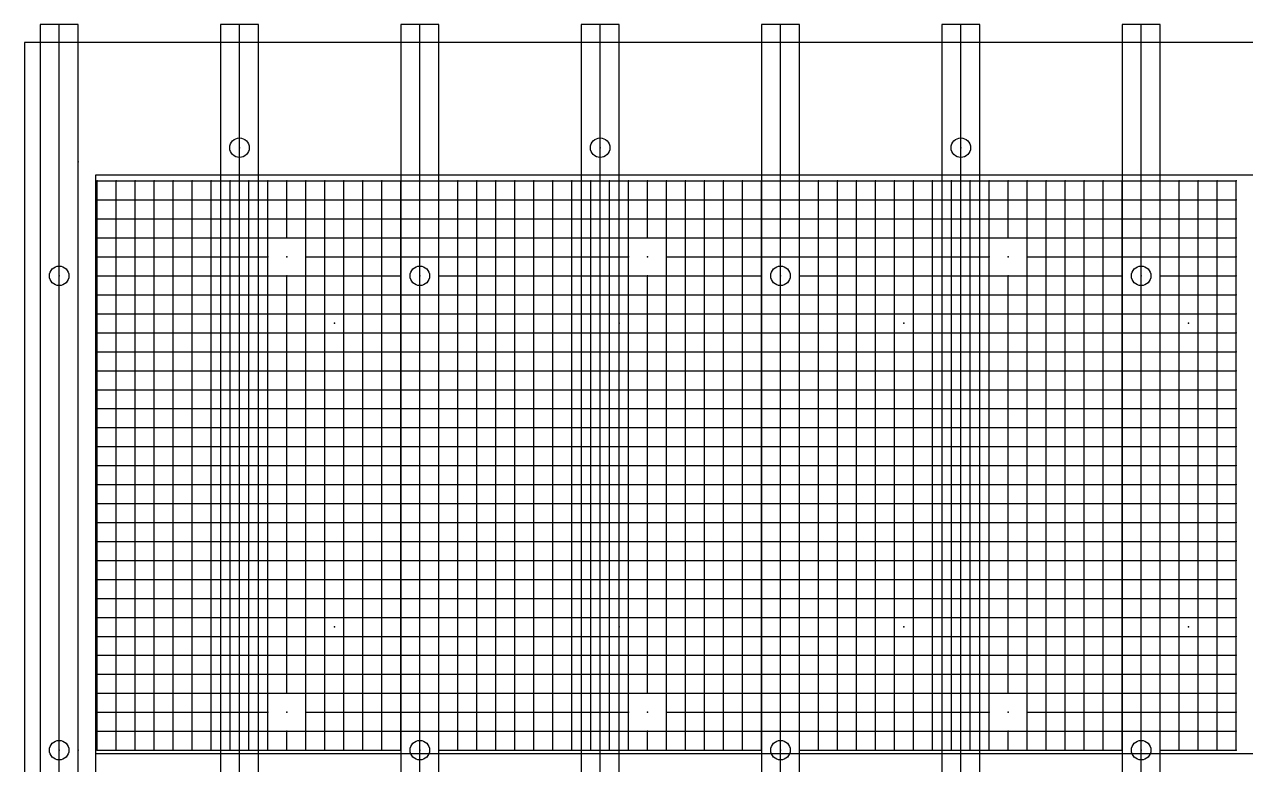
# Model space of a CAD drawing. Extents: x -1 to 2716, y -20 to 1530.
# Drawn here: x -1 to 1286, y 750 to 1530 of the extents above; entities that cross this region are included whole.
import ezdxf

# ---------------------------------------------------------------- set-up
doc = ezdxf.new("R2010")
doc.units = 0
for name, color, linetype in [('annotations', 1, 'CONTINUOUS'), ('dowels', 1, 'CONTINUOUS'), ('grooves', 1, 'CONTINUOUS'), ('pegs', 1, 'CONTINUOUS'), ('slotkop', 1, 'CONTINUOUS'), ('supports', 1, 'CONTINUOUS'), ('vents', 1, 'CONTINUOUS')]:
    doc.layers.add(name, color=color, linetype=linetype)

msp = doc.modelspace()

# ---------------------------------------------------------------- linework, layer by layer
at = {"layer": 'annotations', "color": 1}
for p, q in [((35.6, -10), (35.6, 1530)), ((225.6, -10), (225.6, 1530)), ((415.6, -10), (415.6, 1530)), ((605.6, -10), (605.6, 1530)), ((795.6, -10), (795.6, 1530)), ((985.6, -10), (985.6, 1530)), ((1175.6, -10), (1175.6, 1530))]:
    msp.add_line(p, q, dxfattribs=at)
for points in [[(15.6, -20, 0), (55.6, -20, 0), (55.6, 1530, 0), (15.6, 1530, 0)], [(205.6, -20, 0), (245.6, -20, 0), (245.6, 1530, 0), (205.6, 1530, 0)], [(395.6, -20, 0), (435.6, -20, 0), (435.6, 1530, 0), (395.6, 1530, 0)], [(585.6, -20, 0), (625.6, -20, 0), (625.6, 1530, 0), (585.6, 1530, 0)], [(775.6, -20, 0), (815.6, -20, 0), (815.6, 1530, 0), (775.6, 1530, 0)], [(965.6, -20, 0), (1005.6, -20, 0), (1005.6, 1530, 0), (965.6, 1530, 0)], [(1155.6, -20, 0), (1195.6, -20, 0), (1195.6, 1530, 0), (1155.6, 1530, 0)], [(-1, -1, 0), (2561, -1, 0), (2561, 1511, 0), (-1, 1511, 0)]]:
    msp.add_polyline3d(points, close=True, dxfattribs=at)
at = {"layer": 'annotations', "color": 3}
for points in [[(74, 149, 0), (1296, 149, 0), (1296, 1371, 0), (74, 1371, 0)], [(74, 149, 0), (2516, 149, 0), (2516, 1371, 0), (74, 1371, 0)], [(74, 149, 0), (1296, 149, 0), (1296, 761, 0), (74, 761, 0)]]:
    msp.add_polyline3d(points, close=True, dxfattribs=at)
at = {"layer": 'dowels', "color": 6}
for p in [(325.6, 1215), (625.6, 1215), (925.6, 1215), (1225.6, 1215), (325.6, 895), (625.6, 895), (925.6, 895), (1225.6, 895)]:
    msp.add_point(p, dxfattribs=at)
at = {"layer": 'grooves', "color": 7}
for p, q in [((75.6, 765), (75.6, 1365)), ((75.6, 1365), (1275.6, 1365)), ((95.6, 765), (95.6, 1365)), ((115.6, 765), (115.6, 1365)), ((135.6, 765), (135.6, 1365)), ((155.6, 765), (155.6, 1365)), ((175.6, 765), (175.6, 1365)), ((195.6, 765), (195.6, 1365)), ((215.6, 765), (215.6, 1365)), ((235.6, 765), (235.6, 1365)), ((255.6, 765), (255.6, 1365)), ((275.6, 1305), (275.6, 1365)), ((295.6, 765), (295.6, 1365)), ((315.6, 765), (315.6, 1365)), ((335.6, 765), (335.6, 1365)), ((355.6, 765), (355.6, 1365)), ((375.6, 765), (375.6, 1365)), ((395.6, 765), (395.6, 1365)), ((415.6, 1285), (415.6, 1365)), ((435.6, 765), (435.6, 1365)), ((455.6, 765), (455.6, 1365)), ((475.6, 765), (475.6, 1365)), ((495.6, 765), (495.6, 1365)), ((515.6, 765), (515.6, 1365)), ((535.6, 765), (535.6, 1365)), ((555.6, 765), (555.6, 1365)), ((575.6, 765), (575.6, 1365)), ((595.6, 765), (595.6, 1365)), ((615.6, 765), (615.6, 1365)), ((635.6, 765), (635.6, 1365)), ((655.6, 1305), (655.6, 1365)), ((675.6, 765), (675.6, 1365)), ((695.6, 765), (695.6, 1365)), ((715.6, 765), (715.6, 1365)), ((735.6, 765), (735.6, 1365)), ((755.6, 765), (755.6, 1365)), ((775.6, 765), (775.6, 1365)), ((795.6, 1285), (795.6, 1365)), ((815.6, 765), (815.6, 1365)), ((835.6, 765), (835.6, 1365)), ((855.6, 765), (855.6, 1365)), ((875.6, 765), (875.6, 1365)), ((895.6, 765), (895.6, 1365)), ((915.6, 765), (915.6, 1365)), ((935.6, 765), (935.6, 1365)), ((955.6, 765), (955.6, 1365)), ((975.6, 765), (975.6, 1365)), ((995.6, 765), (995.6, 1365)), ((1015.6, 765), (1015.6, 1365)), ((1035.6, 1305), (1035.6, 1365)), ((1055.6, 765), (1055.6, 1365)), ((1075.6, 765), (1075.6, 1365)), ((1095.6, 765), (1095.6, 1365)), ((1115.6, 765), (1115.6, 1365)), ((1135.6, 765), (1135.6, 1365)), ((1155.6, 765), (1155.6, 1365)), ((1175.6, 1285), (1175.6, 1365)), ((1195.6, 765), (1195.6, 1365)), ((1215.6, 765), (1215.6, 1365)), ((1235.6, 765), (1235.6, 1365)), ((1255.6, 765), (1255.6, 1365)), ((1275.6, 765), (1275.6, 1365)), ((75.6, 1345), (1275.6, 1345)), ((75.6, 1325), (1275.6, 1325)), ((75.6, 1305), (1275.6, 1305)), ((75.6, 1285), (255.6, 1285)), ((295.6, 1285), (635.6, 1285)), ((675.6, 1285), (1015.6, 1285)), ((1055.6, 1285), (1275.6, 1285)), ((75.6, 1265), (395.6, 1265)), ((275.6, 825), (275.6, 1265)), ((435.6, 1265), (775.6, 1265)), ((655.6, 825), (655.6, 1265)), ((815.6, 1265), (1155.6, 1265)), ((1035.6, 825), (1035.6, 1265)), ((1195.6, 1265), (1275.6, 1265)), ((75.6, 1245), (1275.6, 1245)), ((415.6, 785), (415.6, 1245)), ((795.6, 785), (795.6, 1245)), ((1175.6, 785), (1175.6, 1245)), ((75.6, 1225), (1275.6, 1225)), ((75.6, 1205), (1275.6, 1205)), ((75.6, 1185), (1275.6, 1185)), ((75.6, 1165), (1275.6, 1165)), ((75.6, 1145), (1275.6, 1145)), ((75.6, 1125), (1275.6, 1125)), ((75.6, 1105), (1275.6, 1105)), ((75.6, 1085), (1275.6, 1085)), ((75.6, 1065), (1275.6, 1065)), ((75.6, 1045), (1275.6, 1045)), ((75.6, 1025), (1275.6, 1025)), ((75.6, 1005), (1275.6, 1005)), ((75.6, 985), (1275.6, 985)), ((75.6, 965), (1275.6, 965)), ((75.6, 945), (1275.6, 945)), ((75.6, 925), (1275.6, 925)), ((75.6, 905), (1275.6, 905)), ((75.6, 885), (1275.6, 885)), ((75.6, 865), (1275.6, 865)), ((75.6, 845), (1275.6, 845)), ((75.6, 825), (1275.6, 825)), ((75.6, 805), (255.6, 805)), ((295.6, 805), (635.6, 805)), ((675.6, 805), (1015.6, 805)), ((1055.6, 805), (1275.6, 805)), ((75.6, 785), (1275.6, 785)), ((275.6, 765), (275.6, 785)), ((655.6, 765), (655.6, 785)), ((1035.6, 765), (1035.6, 785)), ((75.6, 765), (395.6, 765)), ((435.6, 765), (775.6, 765)), ((815.6, 765), (1155.6, 765)), ((1195.6, 765), (1275.6, 765))]:
    msp.add_line(p, q, dxfattribs=at)
at = {"layer": 'pegs', "color": 2}
for p in [(55.6, 1385), (275.6, 1285), (655.6, 1285), (1035.6, 1285), (75.6, 945), (275.6, 805), (655.6, 805), (1035.6, 805), (55.6, 765)]:
    msp.add_point(p, dxfattribs=at)
at = {"layer": 'slotkop', "color": 4}
for centre in [(225.6, 1400), (605.6, 1400), (985.6, 1400), (35.6, 1265), (415.6, 1265), (795.6, 1265), (1175.6, 1265), (35.6, 765), (415.6, 765), (795.6, 765), (1175.6, 765)]:
    msp.add_circle(centre, 10.3, dxfattribs=at)
at = {"layer": 'supports', "color": 4}
for p in [(225.6, 1400), (605.6, 1400), (985.6, 1400), (35.6, 1265), (415.6, 1265), (795.6, 1265), (1175.6, 1265), (35.6, 765), (415.6, 765), (795.6, 765), (1175.6, 765)]:
    msp.add_point(p, dxfattribs=at)
at = {"layer": 'vents', "color": 3}
for p in [(75.6, 1365), (95.6, 1365), (115.6, 1365), (135.6, 1365), (155.6, 1365), (175.6, 1365), (195.6, 1365), (215.6, 1365), (235.6, 1365), (255.6, 1365), (275.6, 1365), (295.6, 1365), (315.6, 1365), (335.6, 1365), (355.6, 1365), (375.6, 1365), (395.6, 1365), (415.6, 1365), (435.6, 1365), (455.6, 1365), (475.6, 1365), (495.6, 1365), (515.6, 1365), (535.6, 1365), (555.6, 1365), (575.6, 1365), (595.6, 1365), (615.6, 1365), (635.6, 1365), (655.6, 1365), (675.6, 1365), (695.6, 1365), (715.6, 1365), (735.6, 1365), (755.6, 1365), (775.6, 1365), (795.6, 1365), (815.6, 1365), (835.6, 1365), (855.6, 1365), (875.6, 1365), (895.6, 1365), (915.6, 1365), (935.6, 1365), (955.6, 1365), (975.6, 1365), (995.6, 1365), (1015.6, 1365), (1035.6, 1365), (1055.6, 1365), (1075.6, 1365), (1095.6, 1365), (1115.6, 1365), (1135.6, 1365), (1155.6, 1365), (1175.6, 1365), (1195.6, 1365), (1215.6, 1365), (1235.6, 1365), (1255.6, 1365), (1275.6, 1365), (75.6, 1345), (95.6, 1345), (115.6, 1345), (135.6, 1345), (155.6, 1345), (175.6, 1345), (195.6, 1345), (215.6, 1345), (235.6, 1345), (255.6, 1345), (275.6, 1345), (295.6, 1345), (315.6, 1345), (335.6, 1345), (355.6, 1345), (375.6, 1345), (395.6, 1345), (415.6, 1345), (435.6, 1345), (455.6, 1345), (475.6, 1345), (495.6, 1345), (515.6, 1345), (535.6, 1345), (555.6, 1345), (575.6, 1345), (595.6, 1345), (615.6, 1345), (635.6, 1345), (655.6, 1345), (675.6, 1345), (695.6, 1345), (715.6, 1345), (735.6, 1345), (755.6, 1345), (775.6, 1345), (795.6, 1345), (815.6, 1345), (835.6, 1345), (855.6, 1345), (875.6, 1345), (895.6, 1345), (915.6, 1345), (935.6, 1345), (955.6, 1345), (975.6, 1345), (995.6, 1345), (1015.6, 1345), (1035.6, 1345), (1055.6, 1345), (1075.6, 1345), (1095.6, 1345), (1115.6, 1345), (1135.6, 1345), (1155.6, 1345), (1175.6, 1345), (1195.6, 1345), (1215.6, 1345), (1235.6, 1345), (1255.6, 1345), (1275.6, 1345), (75.6, 1325), (95.6, 1325), (115.6, 1325), (135.6, 1325), (155.6, 1325), (175.6, 1325), (195.6, 1325), (215.6, 1325), (235.6, 1325), (255.6, 1325), (275.6, 1325), (295.6, 1325), (315.6, 1325), (335.6, 1325), (355.6, 1325), (375.6, 1325), (395.6, 1325), (415.6, 1325), (435.6, 1325), (455.6, 1325), (475.6, 1325), (495.6, 1325), (515.6, 1325), (535.6, 1325), (555.6, 1325), (575.6, 1325), (595.6, 1325), (615.6, 1325), (635.6, 1325), (655.6, 1325), (675.6, 1325), (695.6, 1325), (715.6, 1325), (735.6, 1325), (755.6, 1325), (775.6, 1325), (795.6, 1325), (815.6, 1325), (835.6, 1325), (855.6, 1325), (875.6, 1325), (895.6, 1325), (915.6, 1325), (935.6, 1325), (955.6, 1325), (975.6, 1325), (995.6, 1325), (1015.6, 1325), (1035.6, 1325), (1055.6, 1325), (1075.6, 1325), (1095.6, 1325), (1115.6, 1325), (1135.6, 1325), (1155.6, 1325), (1175.6, 1325), (1195.6, 1325), (1215.6, 1325), (1235.6, 1325), (1255.6, 1325), (1275.6, 1325), (75.6, 1305), (95.6, 1305), (115.6, 1305), (135.6, 1305), (155.6, 1305), (175.6, 1305), (195.6, 1305), (215.6, 1305), (235.6, 1305), (255.6, 1305), (275.6, 1305), (295.6, 1305), (315.6, 1305), (335.6, 1305), (355.6, 1305), (375.6, 1305), (395.6, 1305), (415.6, 1305), (435.6, 1305), (455.6, 1305), (475.6, 1305), (495.6, 1305), (515.6, 1305), (535.6, 1305), (555.6, 1305), (575.6, 1305), (595.6, 1305), (615.6, 1305), (635.6, 1305), (655.6, 1305), (675.6, 1305), (695.6, 1305), (715.6, 1305), (735.6, 1305), (755.6, 1305), (775.6, 1305), (795.6, 1305), (815.6, 1305), (835.6, 1305), (855.6, 1305), (875.6, 1305), (895.6, 1305), (915.6, 1305), (935.6, 1305), (955.6, 1305), (975.6, 1305), (995.6, 1305), (1015.6, 1305), (1035.6, 1305), (1055.6, 1305), (1075.6, 1305), (1095.6, 1305), (1115.6, 1305), (1135.6, 1305), (1155.6, 1305), (1175.6, 1305), (1195.6, 1305), (1215.6, 1305), (1235.6, 1305), (1255.6, 1305), (1275.6, 1305), (75.6, 1285), (95.6, 1285), (115.6, 1285), (135.6, 1285), (155.6, 1285), (175.6, 1285), (195.6, 1285), (215.6, 1285), (235.6, 1285), (255.6, 1285), (295.6, 1285), (315.6, 1285), (335.6, 1285), (355.6, 1285), (375.6, 1285), (395.6, 1285), (415.6, 1285), (435.6, 1285), (455.6, 1285), (475.6, 1285), (495.6, 1285), (515.6, 1285), (535.6, 1285), (555.6, 1285), (575.6, 1285), (595.6, 1285), (615.6, 1285), (635.6, 1285), (675.6, 1285), (695.6, 1285), (715.6, 1285), (735.6, 1285), (755.6, 1285), (775.6, 1285), (795.6, 1285), (815.6, 1285), (835.6, 1285), (855.6, 1285), (875.6, 1285), (895.6, 1285), (915.6, 1285), (935.6, 1285), (955.6, 1285), (975.6, 1285), (995.6, 1285), (1015.6, 1285), (1055.6, 1285), (1075.6, 1285), (1095.6, 1285), (1115.6, 1285), (1135.6, 1285), (1155.6, 1285), (1175.6, 1285), (1195.6, 1285), (1215.6, 1285), (1235.6, 1285), (1255.6, 1285), (1275.6, 1285), (75.6, 1265), (95.6, 1265), (115.6, 1265), (135.6, 1265), (155.6, 1265), (175.6, 1265), (195.6, 1265), (215.6, 1265), (235.6, 1265), (255.6, 1265), (275.6, 1265), (295.6, 1265), (315.6, 1265), (335.6, 1265), (355.6, 1265), (375.6, 1265), (395.6, 1265), (435.6, 1265), (455.6, 1265), (475.6, 1265), (495.6, 1265), (515.6, 1265), (535.6, 1265), (555.6, 1265), (575.6, 1265), (595.6, 1265), (615.6, 1265), (635.6, 1265), (655.6, 1265), (675.6, 1265), (695.6, 1265), (715.6, 1265), (735.6, 1265), (755.6, 1265), (775.6, 1265), (815.6, 1265), (835.6, 1265), (855.6, 1265), (875.6, 1265), (895.6, 1265), (915.6, 1265), (935.6, 1265), (955.6, 1265), (975.6, 1265), (995.6, 1265), (1015.6, 1265), (1035.6, 1265), (1055.6, 1265), (1075.6, 1265), (1095.6, 1265), (1115.6, 1265), (1135.6, 1265), (1155.6, 1265), (1195.6, 1265), (1215.6, 1265), (1235.6, 1265), (1255.6, 1265), (1275.6, 1265), (75.6, 1245), (95.6, 1245), (115.6, 1245), (135.6, 1245), (155.6, 1245), (175.6, 1245), (195.6, 1245), (215.6, 1245), (235.6, 1245), (255.6, 1245), (275.6, 1245), (295.6, 1245), (315.6, 1245), (335.6, 1245), (355.6, 1245), (375.6, 1245), (395.6, 1245), (415.6, 1245), (435.6, 1245), (455.6, 1245), (475.6, 1245), (495.6, 1245), (515.6, 1245), (535.6, 1245), (555.6, 1245), (575.6, 1245), (595.6, 1245), (615.6, 1245), (635.6, 1245), (655.6, 1245), (675.6, 1245), (695.6, 1245), (715.6, 1245), (735.6, 1245), (755.6, 1245), (775.6, 1245), (795.6, 1245), (815.6, 1245), (835.6, 1245), (855.6, 1245), (875.6, 1245), (895.6, 1245), (915.6, 1245), (935.6, 1245), (955.6, 1245), (975.6, 1245), (995.6, 1245), (1015.6, 1245), (1035.6, 1245), (1055.6, 1245), (1075.6, 1245), (1095.6, 1245), (1115.6, 1245), (1135.6, 1245), (1155.6, 1245), (1175.6, 1245), (1195.6, 1245), (1215.6, 1245), (1235.6, 1245), (1255.6, 1245), (1275.6, 1245), (75.6, 1225), (95.6, 1225), (115.6, 1225), (135.6, 1225), (155.6, 1225), (175.6, 1225), (195.6, 1225), (215.6, 1225), (235.6, 1225), (255.6, 1225), (275.6, 1225), (295.6, 1225), (315.6, 1225), (335.6, 1225), (355.6, 1225), (375.6, 1225), (395.6, 1225), (415.6, 1225), (435.6, 1225), (455.6, 1225), (475.6, 1225), (495.6, 1225), (515.6, 1225), (535.6, 1225), (555.6, 1225), (575.6, 1225), (595.6, 1225), (615.6, 1225), (635.6, 1225), (655.6, 1225), (675.6, 1225), (695.6, 1225), (715.6, 1225), (735.6, 1225), (755.6, 1225), (775.6, 1225), (795.6, 1225), (815.6, 1225), (835.6, 1225), (855.6, 1225), (875.6, 1225), (895.6, 1225), (915.6, 1225), (935.6, 1225), (955.6, 1225), (975.6, 1225), (995.6, 1225), (1015.6, 1225), (1035.6, 1225), (1055.6, 1225), (1075.6, 1225), (1095.6, 1225), (1115.6, 1225), (1135.6, 1225), (1155.6, 1225), (1175.6, 1225), (1195.6, 1225), (1215.6, 1225), (1235.6, 1225), (1255.6, 1225), (1275.6, 1225), (75.6, 1205), (95.6, 1205), (115.6, 1205), (135.6, 1205), (155.6, 1205), (175.6, 1205), (195.6, 1205), (215.6, 1205), (235.6, 1205), (255.6, 1205), (275.6, 1205), (295.6, 1205), (315.6, 1205), (335.6, 1205), (355.6, 1205), (375.6, 1205), (395.6, 1205), (415.6, 1205), (435.6, 1205), (455.6, 1205), (475.6, 1205), (495.6, 1205), (515.6, 1205), (535.6, 1205), (555.6, 1205), (575.6, 1205), (595.6, 1205), (615.6, 1205), (635.6, 1205), (655.6, 1205), (675.6, 1205), (695.6, 1205), (715.6, 1205), (735.6, 1205), (755.6, 1205), (775.6, 1205), (795.6, 1205), (815.6, 1205), (835.6, 1205), (855.6, 1205), (875.6, 1205), (895.6, 1205), (915.6, 1205), (935.6, 1205), (955.6, 1205), (975.6, 1205), (995.6, 1205), (1015.6, 1205), (1035.6, 1205), (1055.6, 1205), (1075.6, 1205), (1095.6, 1205), (1115.6, 1205), (1135.6, 1205), (1155.6, 1205), (1175.6, 1205), (1195.6, 1205), (1215.6, 1205), (1235.6, 1205), (1255.6, 1205), (1275.6, 1205), (75.6, 1185), (95.6, 1185), (115.6, 1185), (135.6, 1185), (155.6, 1185), (175.6, 1185), (195.6, 1185), (215.6, 1185), (235.6, 1185), (255.6, 1185), (275.6, 1185), (295.6, 1185), (315.6, 1185), (335.6, 1185), (355.6, 1185), (375.6, 1185), (395.6, 1185), (415.6, 1185), (435.6, 1185), (455.6, 1185), (475.6, 1185), (495.6, 1185), (515.6, 1185), (535.6, 1185), (555.6, 1185), (575.6, 1185), (595.6, 1185), (615.6, 1185), (635.6, 1185), (655.6, 1185), (675.6, 1185), (695.6, 1185), (715.6, 1185), (735.6, 1185), (755.6, 1185), (775.6, 1185), (795.6, 1185), (815.6, 1185), (835.6, 1185), (855.6, 1185), (875.6, 1185), (895.6, 1185), (915.6, 1185), (935.6, 1185), (955.6, 1185), (975.6, 1185), (995.6, 1185), (1015.6, 1185), (1035.6, 1185), (1055.6, 1185), (1075.6, 1185), (1095.6, 1185), (1115.6, 1185), (1135.6, 1185), (1155.6, 1185), (1175.6, 1185), (1195.6, 1185), (1215.6, 1185), (1235.6, 1185), (1255.6, 1185), (1275.6, 1185), (75.6, 1165), (95.6, 1165), (115.6, 1165), (135.6, 1165), (155.6, 1165), (175.6, 1165), (195.6, 1165), (215.6, 1165), (235.6, 1165), (255.6, 1165), (275.6, 1165), (295.6, 1165), (315.6, 1165), (335.6, 1165), (355.6, 1165), (375.6, 1165), (395.6, 1165), (415.6, 1165), (435.6, 1165), (455.6, 1165), (475.6, 1165), (495.6, 1165), (515.6, 1165), (535.6, 1165), (555.6, 1165), (575.6, 1165), (595.6, 1165), (615.6, 1165), (635.6, 1165), (655.6, 1165), (675.6, 1165), (695.6, 1165), (715.6, 1165), (735.6, 1165), (755.6, 1165), (775.6, 1165), (795.6, 1165), (815.6, 1165), (835.6, 1165), (855.6, 1165), (875.6, 1165), (895.6, 1165), (915.6, 1165), (935.6, 1165), (955.6, 1165), (975.6, 1165), (995.6, 1165), (1015.6, 1165), (1035.6, 1165), (1055.6, 1165), (1075.6, 1165), (1095.6, 1165), (1115.6, 1165), (1135.6, 1165), (1155.6, 1165), (1175.6, 1165), (1195.6, 1165), (1215.6, 1165), (1235.6, 1165), (1255.6, 1165), (1275.6, 1165), (75.6, 1145), (95.6, 1145), (115.6, 1145), (135.6, 1145), (155.6, 1145), (175.6, 1145), (195.6, 1145), (215.6, 1145), (235.6, 1145), (255.6, 1145), (275.6, 1145), (295.6, 1145), (315.6, 1145), (335.6, 1145), (355.6, 1145), (375.6, 1145), (395.6, 1145), (415.6, 1145), (435.6, 1145), (455.6, 1145), (475.6, 1145), (495.6, 1145), (515.6, 1145), (535.6, 1145), (555.6, 1145), (575.6, 1145), (595.6, 1145), (615.6, 1145), (635.6, 1145), (655.6, 1145), (675.6, 1145), (695.6, 1145), (715.6, 1145), (735.6, 1145), (755.6, 1145), (775.6, 1145), (795.6, 1145), (815.6, 1145), (835.6, 1145), (855.6, 1145), (875.6, 1145), (895.6, 1145), (915.6, 1145), (935.6, 1145), (955.6, 1145), (975.6, 1145), (995.6, 1145), (1015.6, 1145), (1035.6, 1145), (1055.6, 1145), (1075.6, 1145), (1095.6, 1145), (1115.6, 1145), (1135.6, 1145), (1155.6, 1145), (1175.6, 1145), (1195.6, 1145), (1215.6, 1145), (1235.6, 1145), (1255.6, 1145), (1275.6, 1145), (75.6, 1125), (95.6, 1125), (115.6, 1125), (135.6, 1125), (155.6, 1125), (175.6, 1125), (195.6, 1125), (215.6, 1125), (235.6, 1125), (255.6, 1125), (275.6, 1125), (295.6, 1125), (315.6, 1125), (335.6, 1125), (355.6, 1125), (375.6, 1125), (395.6, 1125), (415.6, 1125), (435.6, 1125), (455.6, 1125), (475.6, 1125), (495.6, 1125), (515.6, 1125), (535.6, 1125), (555.6, 1125), (575.6, 1125), (595.6, 1125), (615.6, 1125), (635.6, 1125), (655.6, 1125), (675.6, 1125), (695.6, 1125), (715.6, 1125), (735.6, 1125), (755.6, 1125), (775.6, 1125), (795.6, 1125), (815.6, 1125), (835.6, 1125), (855.6, 1125), (875.6, 1125), (895.6, 1125), (915.6, 1125), (935.6, 1125), (955.6, 1125), (975.6, 1125), (995.6, 1125), (1015.6, 1125), (1035.6, 1125), (1055.6, 1125), (1075.6, 1125), (1095.6, 1125), (1115.6, 1125), (1135.6, 1125), (1155.6, 1125), (1175.6, 1125), (1195.6, 1125), (1215.6, 1125), (1235.6, 1125), (1255.6, 1125), (1275.6, 1125), (75.6, 1105), (95.6, 1105), (115.6, 1105), (135.6, 1105), (155.6, 1105), (175.6, 1105), (195.6, 1105), (215.6, 1105), (235.6, 1105), (255.6, 1105), (275.6, 1105), (295.6, 1105), (315.6, 1105), (335.6, 1105), (355.6, 1105), (375.6, 1105), (395.6, 1105), (415.6, 1105), (435.6, 1105), (455.6, 1105), (475.6, 1105), (495.6, 1105), (515.6, 1105), (535.6, 1105), (555.6, 1105), (575.6, 1105), (595.6, 1105), (615.6, 1105), (635.6, 1105), (655.6, 1105), (675.6, 1105), (695.6, 1105), (715.6, 1105), (735.6, 1105), (755.6, 1105), (775.6, 1105), (795.6, 1105), (815.6, 1105), (835.6, 1105), (855.6, 1105), (875.6, 1105), (895.6, 1105), (915.6, 1105), (935.6, 1105), (955.6, 1105), (975.6, 1105), (995.6, 1105), (1015.6, 1105), (1035.6, 1105), (1055.6, 1105), (1075.6, 1105), (1095.6, 1105), (1115.6, 1105), (1135.6, 1105), (1155.6, 1105), (1175.6, 1105), (1195.6, 1105), (1215.6, 1105), (1235.6, 1105), (1255.6, 1105), (1275.6, 1105), (75.6, 1085), (95.6, 1085), (115.6, 1085), (135.6, 1085), (155.6, 1085), (175.6, 1085), (195.6, 1085), (215.6, 1085), (235.6, 1085), (255.6, 1085), (275.6, 1085), (295.6, 1085), (315.6, 1085), (335.6, 1085), (355.6, 1085), (375.6, 1085), (395.6, 1085), (415.6, 1085), (435.6, 1085), (455.6, 1085), (475.6, 1085), (495.6, 1085), (515.6, 1085), (535.6, 1085), (555.6, 1085), (575.6, 1085), (595.6, 1085), (615.6, 1085), (635.6, 1085), (655.6, 1085), (675.6, 1085), (695.6, 1085), (715.6, 1085), (735.6, 1085), (755.6, 1085), (775.6, 1085), (795.6, 1085), (815.6, 1085), (835.6, 1085), (855.6, 1085), (875.6, 1085), (895.6, 1085), (915.6, 1085), (935.6, 1085), (955.6, 1085), (975.6, 1085), (995.6, 1085), (1015.6, 1085), (1035.6, 1085), (1055.6, 1085), (1075.6, 1085), (1095.6, 1085), (1115.6, 1085), (1135.6, 1085), (1155.6, 1085), (1175.6, 1085), (1195.6, 1085), (1215.6, 1085), (1235.6, 1085), (1255.6, 1085), (1275.6, 1085), (75.6, 1065), (95.6, 1065), (115.6, 1065), (135.6, 1065), (155.6, 1065), (175.6, 1065), (195.6, 1065), (215.6, 1065), (235.6, 1065), (255.6, 1065), (275.6, 1065), (295.6, 1065), (315.6, 1065), (335.6, 1065), (355.6, 1065), (375.6, 1065), (395.6, 1065), (415.6, 1065), (435.6, 1065), (455.6, 1065), (475.6, 1065), (495.6, 1065), (515.6, 1065), (535.6, 1065), (555.6, 1065), (575.6, 1065), (595.6, 1065), (615.6, 1065), (635.6, 1065), (655.6, 1065), (675.6, 1065), (695.6, 1065), (715.6, 1065), (735.6, 1065), (755.6, 1065), (775.6, 1065), (795.6, 1065), (815.6, 1065), (835.6, 1065), (855.6, 1065), (875.6, 1065), (895.6, 1065), (915.6, 1065), (935.6, 1065), (955.6, 1065), (975.6, 1065), (995.6, 1065), (1015.6, 1065), (1035.6, 1065), (1055.6, 1065), (1075.6, 1065), (1095.6, 1065), (1115.6, 1065), (1135.6, 1065), (1155.6, 1065), (1175.6, 1065), (1195.6, 1065), (1215.6, 1065), (1235.6, 1065), (1255.6, 1065), (1275.6, 1065), (75.6, 1045), (95.6, 1045), (115.6, 1045), (135.6, 1045), (155.6, 1045), (175.6, 1045), (195.6, 1045), (215.6, 1045), (235.6, 1045), (255.6, 1045), (275.6, 1045), (295.6, 1045), (315.6, 1045), (335.6, 1045), (355.6, 1045), (375.6, 1045), (395.6, 1045), (415.6, 1045), (435.6, 1045), (455.6, 1045), (475.6, 1045), (495.6, 1045), (515.6, 1045), (535.6, 1045), (555.6, 1045), (575.6, 1045), (595.6, 1045), (615.6, 1045), (635.6, 1045), (655.6, 1045), (675.6, 1045), (695.6, 1045), (715.6, 1045), (735.6, 1045), (755.6, 1045), (775.6, 1045), (795.6, 1045), (815.6, 1045), (835.6, 1045), (855.6, 1045), (875.6, 1045), (895.6, 1045), (915.6, 1045), (935.6, 1045), (955.6, 1045), (975.6, 1045), (995.6, 1045), (1015.6, 1045), (1035.6, 1045), (1055.6, 1045), (1075.6, 1045), (1095.6, 1045), (1115.6, 1045), (1135.6, 1045), (1155.6, 1045), (1175.6, 1045), (1195.6, 1045), (1215.6, 1045), (1235.6, 1045), (1255.6, 1045), (1275.6, 1045), (75.6, 1025), (95.6, 1025), (115.6, 1025), (135.6, 1025), (155.6, 1025), (175.6, 1025), (195.6, 1025), (215.6, 1025), (235.6, 1025), (255.6, 1025), (275.6, 1025), (295.6, 1025), (315.6, 1025), (335.6, 1025), (355.6, 1025), (375.6, 1025), (395.6, 1025), (415.6, 1025), (435.6, 1025), (455.6, 1025), (475.6, 1025), (495.6, 1025), (515.6, 1025), (535.6, 1025), (555.6, 1025), (575.6, 1025), (595.6, 1025), (615.6, 1025), (635.6, 1025), (655.6, 1025), (675.6, 1025), (695.6, 1025), (715.6, 1025), (735.6, 1025), (755.6, 1025), (775.6, 1025), (795.6, 1025), (815.6, 1025), (835.6, 1025), (855.6, 1025), (875.6, 1025), (895.6, 1025), (915.6, 1025), (935.6, 1025), (955.6, 1025), (975.6, 1025), (995.6, 1025), (1015.6, 1025), (1035.6, 1025), (1055.6, 1025), (1075.6, 1025), (1095.6, 1025), (1115.6, 1025), (1135.6, 1025), (1155.6, 1025), (1175.6, 1025), (1195.6, 1025), (1215.6, 1025), (1235.6, 1025), (1255.6, 1025), (1275.6, 1025), (75.6, 1005), (95.6, 1005), (115.6, 1005), (135.6, 1005), (155.6, 1005), (175.6, 1005), (195.6, 1005), (215.6, 1005), (235.6, 1005), (255.6, 1005), (275.6, 1005), (295.6, 1005), (315.6, 1005), (335.6, 1005), (355.6, 1005), (375.6, 1005), (395.6, 1005), (415.6, 1005), (435.6, 1005), (455.6, 1005), (475.6, 1005), (495.6, 1005), (515.6, 1005), (535.6, 1005), (555.6, 1005), (575.6, 1005), (595.6, 1005), (615.6, 1005), (635.6, 1005), (655.6, 1005), (675.6, 1005), (695.6, 1005), (715.6, 1005), (735.6, 1005), (755.6, 1005), (775.6, 1005), (795.6, 1005), (815.6, 1005), (835.6, 1005), (855.6, 1005), (875.6, 1005), (895.6, 1005), (915.6, 1005), (935.6, 1005), (955.6, 1005), (975.6, 1005), (995.6, 1005), (1015.6, 1005), (1035.6, 1005), (1055.6, 1005), (1075.6, 1005), (1095.6, 1005), (1115.6, 1005), (1135.6, 1005), (1155.6, 1005), (1175.6, 1005), (1195.6, 1005), (1215.6, 1005), (1235.6, 1005), (1255.6, 1005), (1275.6, 1005), (75.6, 985), (95.6, 985), (115.6, 985), (135.6, 985), (155.6, 985), (175.6, 985), (195.6, 985), (215.6, 985), (235.6, 985), (255.6, 985), (275.6, 985), (295.6, 985), (315.6, 985), (335.6, 985), (355.6, 985), (375.6, 985), (395.6, 985), (415.6, 985), (435.6, 985), (455.6, 985), (475.6, 985), (495.6, 985), (515.6, 985), (535.6, 985), (555.6, 985), (575.6, 985), (595.6, 985), (615.6, 985), (635.6, 985), (655.6, 985), (675.6, 985), (695.6, 985), (715.6, 985), (735.6, 985), (755.6, 985), (775.6, 985), (795.6, 985), (815.6, 985), (835.6, 985), (855.6, 985), (875.6, 985), (895.6, 985), (915.6, 985), (935.6, 985), (955.6, 985), (975.6, 985), (995.6, 985), (1015.6, 985), (1035.6, 985), (1055.6, 985), (1075.6, 985), (1095.6, 985), (1115.6, 985), (1135.6, 985), (1155.6, 985), (1175.6, 985), (1195.6, 985), (1215.6, 985), (1235.6, 985), (1255.6, 985), (1275.6, 985), (75.6, 965), (95.6, 965), (115.6, 965), (135.6, 965), (155.6, 965), (175.6, 965), (195.6, 965), (215.6, 965), (235.6, 965), (255.6, 965), (275.6, 965), (295.6, 965), (315.6, 965), (335.6, 965), (355.6, 965), (375.6, 965), (395.6, 965), (415.6, 965), (435.6, 965), (455.6, 965), (475.6, 965), (495.6, 965), (515.6, 965), (535.6, 965), (555.6, 965), (575.6, 965), (595.6, 965), (615.6, 965), (635.6, 965), (655.6, 965), (675.6, 965), (695.6, 965), (715.6, 965), (735.6, 965), (755.6, 965), (775.6, 965), (795.6, 965), (815.6, 965), (835.6, 965), (855.6, 965), (875.6, 965), (895.6, 965), (915.6, 965), (935.6, 965), (955.6, 965), (975.6, 965), (995.6, 965), (1015.6, 965), (1035.6, 965), (1055.6, 965), (1075.6, 965), (1095.6, 965), (1115.6, 965), (1135.6, 965), (1155.6, 965), (1175.6, 965), (1195.6, 965), (1215.6, 965), (1235.6, 965), (1255.6, 965), (1275.6, 965), (95.6, 945), (115.6, 945), (135.6, 945), (155.6, 945), (175.6, 945), (195.6, 945), (215.6, 945), (235.6, 945), (255.6, 945), (275.6, 945), (295.6, 945), (315.6, 945), (335.6, 945), (355.6, 945), (375.6, 945), (395.6, 945), (415.6, 945), (435.6, 945), (455.6, 945), (475.6, 945), (495.6, 945), (515.6, 945), (535.6, 945), (555.6, 945), (575.6, 945), (595.6, 945), (615.6, 945), (635.6, 945), (655.6, 945), (675.6, 945), (695.6, 945), (715.6, 945), (735.6, 945), (755.6, 945), (775.6, 945), (795.6, 945), (815.6, 945), (835.6, 945), (855.6, 945), (875.6, 945), (895.6, 945), (915.6, 945), (935.6, 945), (955.6, 945), (975.6, 945), (995.6, 945), (1015.6, 945), (1035.6, 945), (1055.6, 945), (1075.6, 945), (1095.6, 945), (1115.6, 945), (1135.6, 945), (1155.6, 945), (1175.6, 945), (1195.6, 945), (1215.6, 945), (1235.6, 945), (1255.6, 945), (1275.6, 945), (75.6, 925), (95.6, 925), (115.6, 925), (135.6, 925), (155.6, 925), (175.6, 925), (195.6, 925), (215.6, 925), (235.6, 925), (255.6, 925), (275.6, 925), (295.6, 925), (315.6, 925), (335.6, 925), (355.6, 925), (375.6, 925), (395.6, 925), (415.6, 925), (435.6, 925), (455.6, 925), (475.6, 925), (495.6, 925), (515.6, 925), (535.6, 925), (555.6, 925), (575.6, 925), (595.6, 925), (615.6, 925), (635.6, 925), (655.6, 925), (675.6, 925), (695.6, 925), (715.6, 925), (735.6, 925), (755.6, 925), (775.6, 925), (795.6, 925), (815.6, 925), (835.6, 925), (855.6, 925), (875.6, 925), (895.6, 925), (915.6, 925), (935.6, 925), (955.6, 925), (975.6, 925), (995.6, 925), (1015.6, 925), (1035.6, 925), (1055.6, 925), (1075.6, 925), (1095.6, 925), (1115.6, 925), (1135.6, 925), (1155.6, 925), (1175.6, 925), (1195.6, 925), (1215.6, 925), (1235.6, 925), (1255.6, 925), (1275.6, 925), (75.6, 905), (95.6, 905), (115.6, 905), (135.6, 905), (155.6, 905), (175.6, 905), (195.6, 905), (215.6, 905), (235.6, 905), (255.6, 905), (275.6, 905), (295.6, 905), (315.6, 905), (335.6, 905), (355.6, 905), (375.6, 905), (395.6, 905), (415.6, 905), (435.6, 905), (455.6, 905), (475.6, 905), (495.6, 905), (515.6, 905), (535.6, 905), (555.6, 905), (575.6, 905), (595.6, 905), (615.6, 905), (635.6, 905), (655.6, 905), (675.6, 905), (695.6, 905), (715.6, 905), (735.6, 905), (755.6, 905), (775.6, 905), (795.6, 905), (815.6, 905), (835.6, 905), (855.6, 905), (875.6, 905), (895.6, 905), (915.6, 905), (935.6, 905), (955.6, 905), (975.6, 905), (995.6, 905), (1015.6, 905), (1035.6, 905), (1055.6, 905), (1075.6, 905), (1095.6, 905), (1115.6, 905), (1135.6, 905), (1155.6, 905), (1175.6, 905), (1195.6, 905), (1215.6, 905), (1235.6, 905), (1255.6, 905), (1275.6, 905), (75.6, 885), (95.6, 885), (115.6, 885), (135.6, 885), (155.6, 885), (175.6, 885), (195.6, 885), (215.6, 885), (235.6, 885), (255.6, 885), (275.6, 885), (295.6, 885), (315.6, 885), (335.6, 885), (355.6, 885), (375.6, 885), (395.6, 885), (415.6, 885), (435.6, 885), (455.6, 885), (475.6, 885), (495.6, 885), (515.6, 885), (535.6, 885), (555.6, 885), (575.6, 885), (595.6, 885), (615.6, 885), (635.6, 885), (655.6, 885), (675.6, 885), (695.6, 885), (715.6, 885), (735.6, 885), (755.6, 885), (775.6, 885), (795.6, 885), (815.6, 885), (835.6, 885), (855.6, 885), (875.6, 885), (895.6, 885), (915.6, 885), (935.6, 885), (955.6, 885), (975.6, 885), (995.6, 885), (1015.6, 885), (1035.6, 885), (1055.6, 885), (1075.6, 885), (1095.6, 885), (1115.6, 885), (1135.6, 885), (1155.6, 885), (1175.6, 885), (1195.6, 885), (1215.6, 885), (1235.6, 885), (1255.6, 885), (1275.6, 885), (75.6, 865), (95.6, 865), (115.6, 865), (135.6, 865), (155.6, 865), (175.6, 865), (195.6, 865), (215.6, 865), (235.6, 865), (255.6, 865), (275.6, 865), (295.6, 865), (315.6, 865), (335.6, 865), (355.6, 865), (375.6, 865), (395.6, 865), (415.6, 865), (435.6, 865), (455.6, 865), (475.6, 865), (495.6, 865), (515.6, 865), (535.6, 865), (555.6, 865), (575.6, 865), (595.6, 865), (615.6, 865), (635.6, 865), (655.6, 865), (675.6, 865), (695.6, 865), (715.6, 865), (735.6, 865), (755.6, 865), (775.6, 865), (795.6, 865), (815.6, 865), (835.6, 865), (855.6, 865), (875.6, 865), (895.6, 865), (915.6, 865), (935.6, 865), (955.6, 865), (975.6, 865), (995.6, 865), (1015.6, 865), (1035.6, 865), (1055.6, 865), (1075.6, 865), (1095.6, 865), (1115.6, 865), (1135.6, 865), (1155.6, 865), (1175.6, 865), (1195.6, 865), (1215.6, 865), (1235.6, 865), (1255.6, 865), (1275.6, 865), (75.6, 845), (95.6, 845), (115.6, 845), (135.6, 845), (155.6, 845), (175.6, 845), (195.6, 845), (215.6, 845), (235.6, 845), (255.6, 845), (275.6, 845), (295.6, 845), (315.6, 845), (335.6, 845), (355.6, 845), (375.6, 845), (395.6, 845), (415.6, 845), (435.6, 845), (455.6, 845), (475.6, 845), (495.6, 845), (515.6, 845), (535.6, 845), (555.6, 845), (575.6, 845), (595.6, 845), (615.6, 845), (635.6, 845), (655.6, 845), (675.6, 845), (695.6, 845), (715.6, 845), (735.6, 845), (755.6, 845), (775.6, 845), (795.6, 845), (815.6, 845), (835.6, 845), (855.6, 845), (875.6, 845), (895.6, 845), (915.6, 845), (935.6, 845), (955.6, 845), (975.6, 845), (995.6, 845), (1015.6, 845), (1035.6, 845), (1055.6, 845), (1075.6, 845), (1095.6, 845), (1115.6, 845), (1135.6, 845), (1155.6, 845), (1175.6, 845), (1195.6, 845), (1215.6, 845), (1235.6, 845), (1255.6, 845), (1275.6, 845), (75.6, 825), (95.6, 825), (115.6, 825), (135.6, 825), (155.6, 825), (175.6, 825), (195.6, 825), (215.6, 825), (235.6, 825), (255.6, 825), (275.6, 825), (295.6, 825), (315.6, 825), (335.6, 825), (355.6, 825), (375.6, 825), (395.6, 825), (415.6, 825), (435.6, 825), (455.6, 825), (475.6, 825), (495.6, 825), (515.6, 825), (535.6, 825), (555.6, 825), (575.6, 825), (595.6, 825), (615.6, 825), (635.6, 825), (655.6, 825), (675.6, 825), (695.6, 825), (715.6, 825), (735.6, 825), (755.6, 825), (775.6, 825), (795.6, 825), (815.6, 825), (835.6, 825), (855.6, 825), (875.6, 825), (895.6, 825), (915.6, 825), (935.6, 825), (955.6, 825), (975.6, 825), (995.6, 825), (1015.6, 825), (1035.6, 825), (1055.6, 825), (1075.6, 825), (1095.6, 825), (1115.6, 825), (1135.6, 825), (1155.6, 825), (1175.6, 825), (1195.6, 825), (1215.6, 825), (1235.6, 825), (1255.6, 825), (1275.6, 825), (75.6, 805), (95.6, 805), (115.6, 805), (135.6, 805), (155.6, 805), (175.6, 805), (195.6, 805), (215.6, 805), (235.6, 805), (255.6, 805), (295.6, 805), (315.6, 805), (335.6, 805), (355.6, 805), (375.6, 805), (395.6, 805), (415.6, 805), (435.6, 805), (455.6, 805), (475.6, 805), (495.6, 805), (515.6, 805), (535.6, 805), (555.6, 805), (575.6, 805), (595.6, 805), (615.6, 805), (635.6, 805), (675.6, 805), (695.6, 805), (715.6, 805), (735.6, 805), (755.6, 805), (775.6, 805), (795.6, 805), (815.6, 805), (835.6, 805), (855.6, 805), (875.6, 805), (895.6, 805), (915.6, 805), (935.6, 805), (955.6, 805), (975.6, 805), (995.6, 805), (1015.6, 805), (1055.6, 805), (1075.6, 805), (1095.6, 805), (1115.6, 805), (1135.6, 805), (1155.6, 805), (1175.6, 805), (1195.6, 805), (1215.6, 805), (1235.6, 805), (1255.6, 805), (1275.6, 805), (75.6, 785), (95.6, 785), (115.6, 785), (135.6, 785), (155.6, 785), (175.6, 785), (195.6, 785), (215.6, 785), (235.6, 785), (255.6, 785), (275.6, 785), (295.6, 785), (315.6, 785), (335.6, 785), (355.6, 785), (375.6, 785), (395.6, 785), (415.6, 785), (435.6, 785), (455.6, 785), (475.6, 785), (495.6, 785), (515.6, 785), (535.6, 785), (555.6, 785), (575.6, 785), (595.6, 785), (615.6, 785), (635.6, 785), (655.6, 785), (675.6, 785), (695.6, 785), (715.6, 785), (735.6, 785), (755.6, 785), (775.6, 785), (795.6, 785), (815.6, 785), (835.6, 785), (855.6, 785), (875.6, 785), (895.6, 785), (915.6, 785), (935.6, 785), (955.6, 785), (975.6, 785), (995.6, 785), (1015.6, 785), (1035.6, 785), (1055.6, 785), (1075.6, 785), (1095.6, 785), (1115.6, 785), (1135.6, 785), (1155.6, 785), (1175.6, 785), (1195.6, 785), (1215.6, 785), (1235.6, 785), (1255.6, 785), (1275.6, 785), (75.6, 765), (95.6, 765), (115.6, 765), (135.6, 765), (155.6, 765), (175.6, 765), (195.6, 765), (215.6, 765), (235.6, 765), (255.6, 765), (275.6, 765), (295.6, 765), (315.6, 765), (335.6, 765), (355.6, 765), (375.6, 765), (395.6, 765), (435.6, 765), (455.6, 765), (475.6, 765), (495.6, 765), (515.6, 765), (535.6, 765), (555.6, 765), (575.6, 765), (595.6, 765), (615.6, 765), (635.6, 765), (655.6, 765), (675.6, 765), (695.6, 765), (715.6, 765), (735.6, 765), (755.6, 765), (775.6, 765), (815.6, 765), (835.6, 765), (855.6, 765), (875.6, 765), (895.6, 765), (915.6, 765), (935.6, 765), (955.6, 765), (975.6, 765), (995.6, 765), (1015.6, 765), (1035.6, 765), (1055.6, 765), (1075.6, 765), (1095.6, 765), (1115.6, 765), (1135.6, 765), (1155.6, 765), (1195.6, 765), (1215.6, 765), (1235.6, 765), (1255.6, 765), (1275.6, 765)]:
    msp.add_point(p, dxfattribs=at)

doc.saveas('drawing.dxf')
